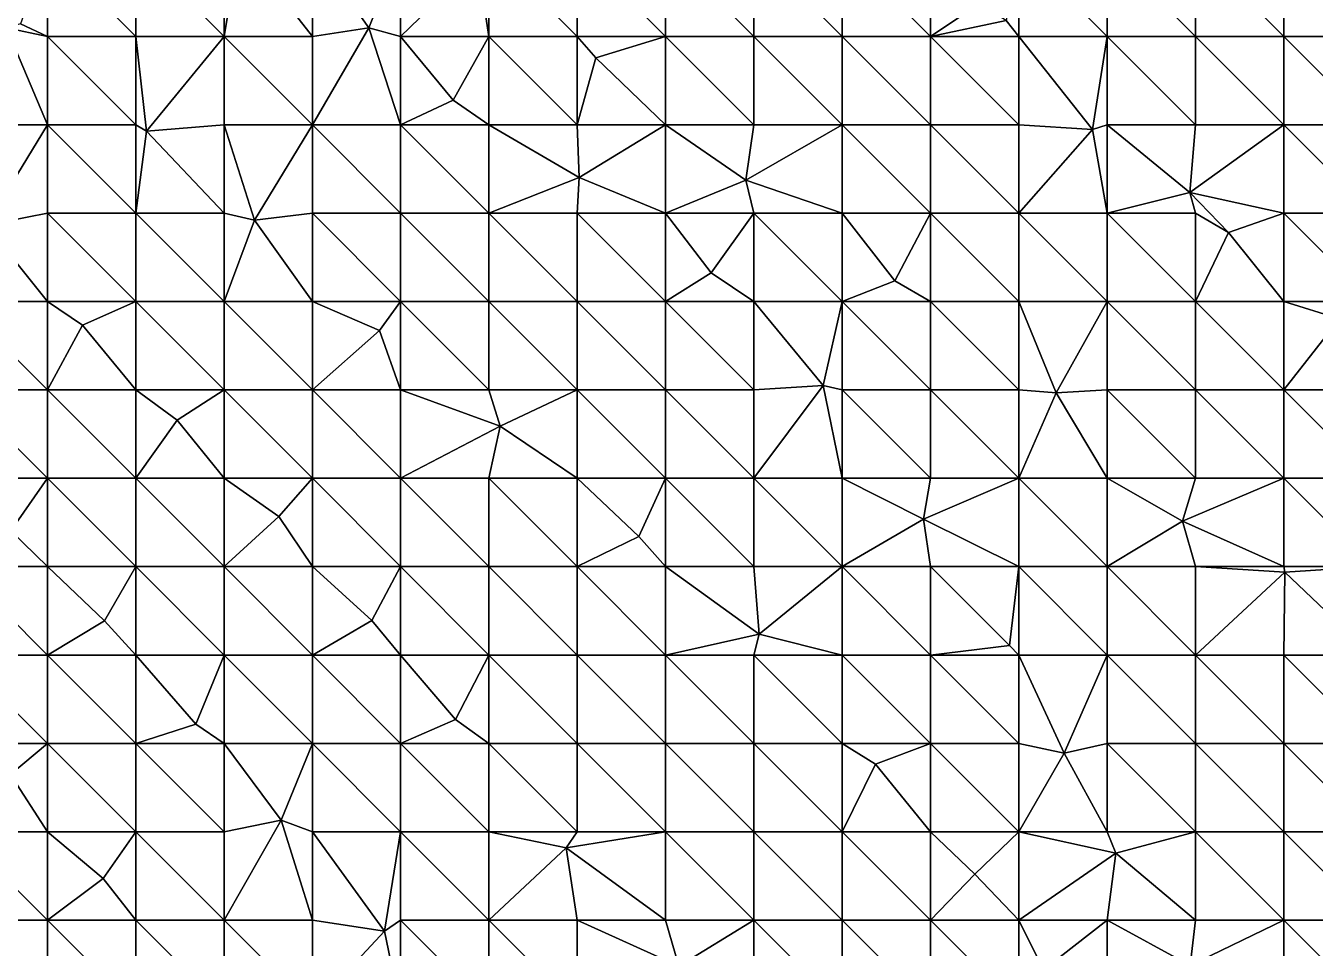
# Model space of a CAD drawing. Header units: metres. Extents: x 437165 to 437677, y 9614568 to 9615020.
# Drawn here: x 437452.9 to 437598.9, y 9614814.8 to 9614919.2 of the extents above; entities that cross this region are included whole.
import ezdxf

# ---------------------------------------------------------------- set-up
doc = ezdxf.new("R2010")
doc.units = ezdxf.units.M
doc.layers.add('Superfície', color=151, linetype='Continuous')

msp = doc.modelspace()

# ---------------------------------------------------------------- linework, layer by layer
at = {"layer": 'Superfície', "color": 70, "linetype": 'Continuous', "lineweight": -3}
for points in [[(437475.315, 9614918.014, 112.999), (437477.055, 9614928.6, 112.416), (437475.315, 9614928.014, 112.432)], [(437475.315, 9614918.014, 112.999), (437485.315, 9614918.014, 113.145), (437477.055, 9614928.6, 112.416)], [(437485.315, 9614918.014, 113.145), (437485.315, 9614928.014, 112.505), (437477.055, 9614928.6, 112.416)], [(437455.315, 9614918.014, 112.669), (437455.315, 9614928.014, 112.026), (437452.27, 9614919.449, 112.537)], [(437455.315, 9614918.014, 112.669), (437465.315, 9614918.014, 112.835), (437455.315, 9614928.014, 112.026)], [(437465.315, 9614918.014, 112.835), (437465.315, 9614928.014, 112.329), (437455.315, 9614928.014, 112.026)], [(437465.315, 9614918.014, 112.835), (437475.315, 9614918.014, 112.999), (437465.315, 9614928.014, 112.329)], [(437475.315, 9614918.014, 112.999), (437475.315, 9614928.014, 112.432), (437465.315, 9614928.014, 112.329)], [(437485.315, 9614918.014, 113.145), (437491.693, 9614919.022, 113.124), (437485.315, 9614928.014, 112.505)], [(437485.315, 9614928.014, 112.505), (437491.693, 9614919.022, 113.124), (437495.315, 9614928.014, 112.64)], [(437495.315, 9614918.014, 113.319), (437495.315, 9614928.014, 112.64), (437491.693, 9614919.022, 113.124)], [(437495.315, 9614918.014, 113.319), (437504.002, 9614926.486, 112.97), (437495.315, 9614928.014, 112.64)], [(437505.315, 9614918.014, 113.646), (437505.315, 9614928.014, 112.883), (437504.002, 9614926.486, 112.97)], [(437505.315, 9614918.014, 113.646), (437515.315, 9614918.014, 113.953), (437505.315, 9614928.014, 112.883)], [(437515.315, 9614918.014, 113.953), (437515.315, 9614928.014, 113.098), (437505.315, 9614928.014, 112.883)], [(437515.315, 9614918.014, 113.953), (437525.315, 9614918.014, 114.12), (437515.315, 9614928.014, 113.098)], [(437525.315, 9614918.014, 114.12), (437525.315, 9614928.014, 113.257), (437515.315, 9614928.014, 113.098)], [(437525.315, 9614918.014, 114.12), (437535.315, 9614918.014, 114.243), (437525.315, 9614928.014, 113.257)], [(437535.315, 9614918.014, 114.243), (437535.315, 9614928.014, 113.385), (437525.315, 9614928.014, 113.257)], [(437535.315, 9614918.014, 114.243), (437545.315, 9614918.014, 114.303), (437535.315, 9614928.014, 113.385)], [(437545.315, 9614918.014, 114.303), (437545.315, 9614928.014, 113.47), (437535.315, 9614928.014, 113.385)], [(437545.315, 9614918.014, 114.303), (437555.315, 9614918.014, 114.299), (437545.315, 9614928.014, 113.47)], [(437555.315, 9614918.014, 114.299), (437555.315, 9614928.014, 113.461), (437545.315, 9614928.014, 113.47)], [(437555.315, 9614918.014, 114.299), (437560.773, 9614921.682, 113.973), (437555.315, 9614928.014, 113.461)], [(437565.315, 9614918.014, 114.278), (437565.315, 9614928.014, 113.462), (437563.854, 9614919.835, 114.131)], [(437565.315, 9614918.014, 114.278), (437575.315, 9614918.014, 114.238), (437565.315, 9614928.014, 113.462)], [(437575.315, 9614918.014, 114.238), (437575.315, 9614928.014, 113.409), (437565.315, 9614928.014, 113.462)], [(437575.315, 9614918.014, 114.238), (437585.315, 9614918.014, 114.209), (437575.315, 9614928.014, 113.409)], [(437585.315, 9614918.014, 114.209), (437585.315, 9614928.014, 113.363), (437575.315, 9614928.014, 113.409)], [(437585.315, 9614918.014, 114.209), (437595.315, 9614918.014, 114.187), (437585.315, 9614928.014, 113.363)], [(437595.315, 9614918.014, 114.187), (437595.315, 9614928.014, 113.35), (437585.315, 9614928.014, 113.363)], [(437595.315, 9614918.014, 114.187), (437605.315, 9614918.014, 114.206), (437595.315, 9614928.014, 113.35)], [(437605.315, 9614918.014, 114.206), (437605.315, 9614928.014, 113.388), (437595.315, 9614928.014, 113.35)], [(437495.315, 9614918.014, 113.319), (437505.315, 9614918.014, 113.646), (437504.002, 9614926.486, 112.97)], [(437555.315, 9614918.014, 114.299), (437563.854, 9614919.835, 114.131), (437560.773, 9614921.682, 113.973)], [(437555.315, 9614918.014, 114.299), (437565.315, 9614918.014, 114.278), (437563.854, 9614919.835, 114.131)], [(437445.315, 9614908.014, 113.027), (437455.315, 9614908.014, 113.219), (437450.676, 9614919.013, 112.53)], [(437455.315, 9614918.014, 112.669), (437452.27, 9614919.449, 112.537), (437450.676, 9614919.013, 112.53)], [(437455.315, 9614908.014, 113.219), (437455.315, 9614918.014, 112.669), (437450.676, 9614919.013, 112.53)], [(437485.315, 9614908.014, 113.916), (437491.693, 9614919.022, 113.124), (437485.315, 9614918.014, 113.145)], [(437485.315, 9614908.014, 113.916), (437495.315, 9614908.014, 114.137), (437491.693, 9614919.022, 113.124)], [(437495.315, 9614908.014, 114.137), (437495.315, 9614918.014, 113.319), (437491.693, 9614919.022, 113.124)], [(437455.315, 9614908.014, 113.219), (437465.315, 9614908.014, 113.399), (437455.315, 9614918.014, 112.669)], [(437465.315, 9614908.014, 113.399), (437465.315, 9614918.014, 112.835), (437455.315, 9614918.014, 112.669)], [(437465.315, 9614908.014, 113.399), (437466.548, 9614907.311, 113.46), (437465.315, 9614918.014, 112.835)], [(437465.315, 9614918.014, 112.835), (437466.548, 9614907.311, 113.46), (437475.315, 9614918.014, 112.999)], [(437475.315, 9614908.014, 113.684), (437475.315, 9614918.014, 112.999), (437466.548, 9614907.311, 113.46)], [(437475.315, 9614908.014, 113.684), (437485.315, 9614908.014, 113.916), (437475.315, 9614918.014, 112.999)], [(437485.315, 9614908.014, 113.916), (437485.315, 9614918.014, 113.145), (437475.315, 9614918.014, 112.999)], [(437495.315, 9614908.014, 114.137), (437501.265, 9614910.807, 114.054), (437495.315, 9614918.014, 113.319)], [(437495.315, 9614918.014, 113.319), (437501.265, 9614910.807, 114.054), (437505.315, 9614918.014, 113.646)], [(437505.315, 9614908.014, 114.403), (437505.315, 9614918.014, 113.646), (437501.265, 9614910.807, 114.054)], [(437505.315, 9614908.014, 114.403), (437515.315, 9614908.014, 114.723), (437505.315, 9614918.014, 113.646)], [(437515.315, 9614908.014, 114.723), (437515.315, 9614918.014, 113.953), (437505.315, 9614918.014, 113.646)], [(437515.315, 9614908.014, 114.723), (437517.402, 9614915.593, 114.217), (437515.315, 9614918.014, 113.953)], [(437515.315, 9614918.014, 113.953), (437517.402, 9614915.593, 114.217), (437525.315, 9614918.014, 114.12)], [(437525.315, 9614908.014, 114.971), (437525.315, 9614918.014, 114.12), (437517.402, 9614915.593, 114.217)], [(437525.315, 9614908.014, 114.971), (437535.315, 9614908.014, 115.127), (437525.315, 9614918.014, 114.12)], [(437535.315, 9614908.014, 115.127), (437535.315, 9614918.014, 114.243), (437525.315, 9614918.014, 114.12)], [(437535.315, 9614908.014, 115.127), (437545.315, 9614908.014, 115.163), (437535.315, 9614918.014, 114.243)], [(437545.315, 9614908.014, 115.163), (437545.315, 9614918.014, 114.303), (437535.315, 9614918.014, 114.243)], [(437545.315, 9614908.014, 115.163), (437555.315, 9614908.014, 115.153), (437545.315, 9614918.014, 114.303)], [(437555.315, 9614908.014, 115.153), (437555.315, 9614918.014, 114.299), (437545.315, 9614918.014, 114.303)], [(437555.315, 9614908.014, 115.153), (437565.315, 9614908.014, 115.126), (437555.315, 9614918.014, 114.299)], [(437565.315, 9614908.014, 115.126), (437565.315, 9614918.014, 114.278), (437555.315, 9614918.014, 114.299)], [(437565.315, 9614908.014, 115.126), (437573.636, 9614907.504, 115.13), (437565.315, 9614918.014, 114.278)], [(437565.315, 9614918.014, 114.278), (437573.636, 9614907.504, 115.13), (437575.315, 9614918.014, 114.238)], [(437575.315, 9614908.014, 115.08), (437575.315, 9614918.014, 114.238), (437573.636, 9614907.504, 115.13)], [(437575.315, 9614908.014, 115.08), (437585.315, 9614908.014, 115.039), (437575.315, 9614918.014, 114.238)], [(437585.315, 9614908.014, 115.039), (437585.315, 9614918.014, 114.209), (437575.315, 9614918.014, 114.238)], [(437585.315, 9614908.014, 115.039), (437595.315, 9614908.014, 115.013), (437585.315, 9614918.014, 114.209)], [(437595.315, 9614908.014, 115.013), (437595.315, 9614918.014, 114.187), (437585.315, 9614918.014, 114.209)], [(437595.315, 9614908.014, 115.013), (437605.315, 9614908.014, 115.045), (437595.315, 9614918.014, 114.187)], [(437605.315, 9614908.014, 115.045), (437605.315, 9614918.014, 114.206), (437595.315, 9614918.014, 114.187)], [(437515.315, 9614908.014, 114.723), (437525.315, 9614908.014, 114.971), (437517.402, 9614915.593, 114.217)], [(437495.315, 9614908.014, 114.137), (437505.315, 9614908.014, 114.403), (437501.265, 9614910.807, 114.054)], [(437445.315, 9614908.014, 113.027), (437448.4, 9614896.684, 113.72), (437455.315, 9614908.014, 113.219)], [(437455.315, 9614898.014, 113.877), (437455.315, 9614908.014, 113.219), (437448.4, 9614896.684, 113.72)], [(437455.315, 9614898.014, 113.877), (437465.315, 9614898.014, 114.208), (437455.315, 9614908.014, 113.219)], [(437465.315, 9614898.014, 114.208), (437465.315, 9614908.014, 113.399), (437455.315, 9614908.014, 113.219)], [(437465.315, 9614898.014, 114.208), (437466.548, 9614907.311, 113.46), (437465.315, 9614908.014, 113.399)], [(437475.315, 9614898.014, 114.51), (437475.315, 9614908.014, 113.684), (437466.548, 9614907.311, 113.46)], [(437475.315, 9614898.014, 114.51), (437478.767, 9614897.226, 114.679), (437475.315, 9614908.014, 113.684)], [(437475.315, 9614908.014, 113.684), (437478.767, 9614897.226, 114.679), (437485.315, 9614908.014, 113.916)], [(437485.315, 9614898.014, 114.732), (437485.315, 9614908.014, 113.916), (437478.767, 9614897.226, 114.679)], [(437485.315, 9614898.014, 114.732), (437495.315, 9614898.014, 114.938), (437485.315, 9614908.014, 113.916)], [(437495.315, 9614898.014, 114.938), (437495.315, 9614908.014, 114.137), (437485.315, 9614908.014, 113.916)], [(437495.315, 9614898.014, 114.938), (437505.315, 9614898.014, 115.191), (437495.315, 9614908.014, 114.137)], [(437505.315, 9614898.014, 115.191), (437505.315, 9614908.014, 114.403), (437495.315, 9614908.014, 114.137)], [(437505.315, 9614898.014, 115.191), (437515.533, 9614902.079, 115.183), (437505.315, 9614908.014, 114.403)], [(437505.315, 9614908.014, 114.403), (437515.533, 9614902.079, 115.183), (437515.315, 9614908.014, 114.723)], [(437515.315, 9614908.014, 114.723), (437515.533, 9614902.079, 115.183), (437525.315, 9614908.014, 114.971)], [(437525.315, 9614898.014, 115.726), (437525.315, 9614908.014, 114.971), (437515.533, 9614902.079, 115.183)], [(437525.315, 9614898.014, 115.726), (437534.413, 9614901.749, 115.691), (437525.315, 9614908.014, 114.971)], [(437525.315, 9614908.014, 114.971), (437534.413, 9614901.749, 115.691), (437535.315, 9614908.014, 115.127)], [(437535.315, 9614908.014, 115.127), (437534.413, 9614901.749, 115.691), (437545.315, 9614908.014, 115.163)], [(437545.315, 9614898.014, 116.021), (437545.315, 9614908.014, 115.163), (437534.413, 9614901.749, 115.691)], [(437545.315, 9614898.014, 116.021), (437555.315, 9614898.014, 116.017), (437545.315, 9614908.014, 115.163)], [(437555.315, 9614898.014, 116.017), (437555.315, 9614908.014, 115.153), (437545.315, 9614908.014, 115.163)], [(437555.315, 9614898.014, 116.017), (437565.315, 9614898.014, 115.964), (437555.315, 9614908.014, 115.153)], [(437565.315, 9614898.014, 115.964), (437565.315, 9614908.014, 115.126), (437555.315, 9614908.014, 115.153)], [(437565.315, 9614898.014, 115.964), (437573.636, 9614907.504, 115.13), (437565.315, 9614908.014, 115.126)], [(437575.315, 9614898.014, 115.9), (437575.315, 9614908.014, 115.08), (437573.636, 9614907.504, 115.13)], [(437575.315, 9614898.014, 115.9), (437584.66, 9614900.369, 115.683), (437575.315, 9614908.014, 115.08)], [(437575.315, 9614908.014, 115.08), (437584.66, 9614900.369, 115.683), (437585.315, 9614908.014, 115.039)], [(437585.315, 9614908.014, 115.039), (437584.66, 9614900.369, 115.683), (437595.315, 9614908.014, 115.013)], [(437595.315, 9614898.014, 115.801), (437595.315, 9614908.014, 115.013), (437584.66, 9614900.369, 115.683)], [(437595.315, 9614898.014, 115.801), (437605.315, 9614898.014, 115.839), (437595.315, 9614908.014, 115.013)], [(437605.315, 9614898.014, 115.839), (437605.315, 9614908.014, 115.045), (437595.315, 9614908.014, 115.013)], [(437465.315, 9614898.014, 114.208), (437475.315, 9614898.014, 114.51), (437466.548, 9614907.311, 113.46)], [(437565.315, 9614898.014, 115.964), (437575.315, 9614898.014, 115.9), (437573.636, 9614907.504, 115.13)], [(437505.315, 9614898.014, 115.191), (437515.315, 9614898.014, 115.471), (437515.533, 9614902.079, 115.183)], [(437515.315, 9614898.014, 115.471), (437525.315, 9614898.014, 115.726), (437515.533, 9614902.079, 115.183)], [(437525.315, 9614898.014, 115.726), (437535.315, 9614898.014, 115.957), (437534.413, 9614901.749, 115.691)], [(437535.315, 9614898.014, 115.957), (437545.315, 9614898.014, 116.021), (437534.413, 9614901.749, 115.691)], [(437575.315, 9614898.014, 115.9), (437585.315, 9614898.014, 115.838), (437584.66, 9614900.369, 115.683)], [(437595.315, 9614898.014, 115.801), (437584.66, 9614900.369, 115.683), (437589.038, 9614895.831, 115.933)], [(437585.315, 9614898.014, 115.838), (437589.038, 9614895.831, 115.933), (437584.66, 9614900.369, 115.683)], [(437455.315, 9614888.014, 114.738), (437455.315, 9614898.014, 113.877), (437448.4, 9614896.684, 113.72)], [(437455.315, 9614888.014, 114.738), (437465.315, 9614888.014, 115.054), (437455.315, 9614898.014, 113.877)], [(437465.315, 9614888.014, 115.054), (437465.315, 9614898.014, 114.208), (437455.315, 9614898.014, 113.877)], [(437465.315, 9614888.014, 115.054), (437475.315, 9614888.014, 115.297), (437465.315, 9614898.014, 114.208)], [(437475.315, 9614888.014, 115.297), (437475.315, 9614898.014, 114.51), (437465.315, 9614898.014, 114.208)], [(437475.315, 9614888.014, 115.297), (437478.767, 9614897.226, 114.679), (437475.315, 9614898.014, 114.51)], [(437485.315, 9614888.014, 115.498), (437485.315, 9614898.014, 114.732), (437478.767, 9614897.226, 114.679)], [(437485.315, 9614888.014, 115.498), (437495.315, 9614888.014, 115.7), (437485.315, 9614898.014, 114.732)], [(437495.315, 9614888.014, 115.7), (437495.315, 9614898.014, 114.938), (437485.315, 9614898.014, 114.732)], [(437495.315, 9614888.014, 115.7), (437505.315, 9614888.014, 115.944), (437495.315, 9614898.014, 114.938)], [(437505.315, 9614888.014, 115.944), (437505.315, 9614898.014, 115.191), (437495.315, 9614898.014, 114.938)], [(437505.315, 9614888.014, 115.944), (437515.315, 9614888.014, 116.205), (437505.315, 9614898.014, 115.191)], [(437515.315, 9614888.014, 116.205), (437515.315, 9614898.014, 115.471), (437505.315, 9614898.014, 115.191)], [(437515.315, 9614888.014, 116.205), (437525.315, 9614888.014, 116.469), (437515.315, 9614898.014, 115.471)], [(437525.315, 9614888.014, 116.469), (437525.315, 9614898.014, 115.726), (437515.315, 9614898.014, 115.471)], [(437525.315, 9614888.014, 116.469), (437530.457, 9614891.274, 116.344), (437525.315, 9614898.014, 115.726)], [(437525.315, 9614898.014, 115.726), (437530.457, 9614891.274, 116.344), (437535.315, 9614898.014, 115.957)], [(437535.315, 9614888.014, 116.643), (437535.315, 9614898.014, 115.957), (437530.457, 9614891.274, 116.344)], [(437535.315, 9614888.014, 116.643), (437545.315, 9614888.014, 116.782), (437535.315, 9614898.014, 115.957)], [(437545.315, 9614888.014, 116.782), (437545.315, 9614898.014, 116.021), (437535.315, 9614898.014, 115.957)], [(437545.315, 9614888.014, 116.782), (437551.255, 9614890.356, 116.704), (437545.315, 9614898.014, 116.021)], [(437545.315, 9614898.014, 116.021), (437551.255, 9614890.356, 116.704), (437555.315, 9614898.014, 116.017)], [(437555.315, 9614888.014, 116.842), (437555.315, 9614898.014, 116.017), (437551.255, 9614890.356, 116.704)], [(437555.315, 9614888.014, 116.842), (437565.315, 9614888.014, 116.775), (437555.315, 9614898.014, 116.017)], [(437565.315, 9614888.014, 116.775), (437565.315, 9614898.014, 115.964), (437555.315, 9614898.014, 116.017)], [(437565.315, 9614888.014, 116.775), (437575.315, 9614888.014, 116.701), (437565.315, 9614898.014, 115.964)], [(437575.315, 9614888.014, 116.701), (437575.315, 9614898.014, 115.9), (437565.315, 9614898.014, 115.964)], [(437575.315, 9614888.014, 116.701), (437585.315, 9614888.014, 116.66), (437575.315, 9614898.014, 115.9)], [(437585.315, 9614888.014, 116.66), (437585.315, 9614898.014, 115.838), (437575.315, 9614898.014, 115.9)], [(437585.315, 9614888.014, 116.66), (437589.038, 9614895.831, 115.933), (437585.315, 9614898.014, 115.838)], [(437595.315, 9614888.014, 116.628), (437595.315, 9614898.014, 115.801), (437589.038, 9614895.831, 115.933)], [(437595.315, 9614888.014, 116.628), (437605.315, 9614888.014, 116.617), (437595.315, 9614898.014, 115.801)], [(437605.315, 9614888.014, 116.617), (437605.315, 9614898.014, 115.839), (437595.315, 9614898.014, 115.801)], [(437445.315, 9614888.014, 114.356), (437455.315, 9614888.014, 114.738), (437448.4, 9614896.684, 113.72)], [(437475.315, 9614888.014, 115.297), (437485.315, 9614888.014, 115.498), (437478.767, 9614897.226, 114.679)], [(437585.315, 9614888.014, 116.66), (437595.315, 9614888.014, 116.628), (437589.038, 9614895.831, 115.933)], [(437525.315, 9614888.014, 116.469), (437535.315, 9614888.014, 116.643), (437530.457, 9614891.274, 116.344)], [(437545.315, 9614888.014, 116.782), (437555.315, 9614888.014, 116.842), (437551.255, 9614890.356, 116.704)], [(437445.315, 9614878.014, 115.183), (437455.315, 9614878.014, 115.519), (437445.315, 9614888.014, 114.356)], [(437455.315, 9614878.014, 115.519), (437455.315, 9614888.014, 114.738), (437445.315, 9614888.014, 114.356)], [(437455.315, 9614878.014, 115.519), (437459.305, 9614885.362, 115.125), (437455.315, 9614888.014, 114.738)], [(437455.315, 9614888.014, 114.738), (437459.305, 9614885.362, 115.125), (437465.315, 9614888.014, 115.054)], [(437465.315, 9614878.014, 115.83), (437465.315, 9614888.014, 115.054), (437459.305, 9614885.362, 115.125)], [(437465.315, 9614878.014, 115.83), (437475.315, 9614878.014, 116.065), (437465.315, 9614888.014, 115.054)], [(437475.315, 9614878.014, 116.065), (437475.315, 9614888.014, 115.297), (437465.315, 9614888.014, 115.054)], [(437475.315, 9614878.014, 116.065), (437485.315, 9614878.014, 116.264), (437475.315, 9614888.014, 115.297)], [(437485.315, 9614878.014, 116.264), (437485.315, 9614888.014, 115.498), (437475.315, 9614888.014, 115.297)], [(437485.315, 9614878.014, 116.264), (437492.909, 9614884.736, 115.889), (437485.315, 9614888.014, 115.498)], [(437485.315, 9614888.014, 115.498), (437492.909, 9614884.736, 115.889), (437495.315, 9614888.014, 115.7)], [(437495.315, 9614878.014, 116.46), (437495.315, 9614888.014, 115.7), (437492.909, 9614884.736, 115.889)], [(437495.315, 9614878.014, 116.46), (437505.315, 9614878.014, 116.67), (437495.315, 9614888.014, 115.7)], [(437505.315, 9614878.014, 116.67), (437505.315, 9614888.014, 115.944), (437495.315, 9614888.014, 115.7)], [(437505.315, 9614878.014, 116.67), (437515.315, 9614878.014, 116.993), (437505.315, 9614888.014, 115.944)], [(437515.315, 9614878.014, 116.993), (437515.315, 9614888.014, 116.205), (437505.315, 9614888.014, 115.944)], [(437515.315, 9614878.014, 116.993), (437525.315, 9614878.014, 117.272), (437515.315, 9614888.014, 116.205)], [(437525.315, 9614878.014, 117.272), (437525.315, 9614888.014, 116.469), (437515.315, 9614888.014, 116.205)], [(437525.315, 9614878.014, 117.272), (437535.315, 9614878.014, 117.429), (437525.315, 9614888.014, 116.469)], [(437535.315, 9614878.014, 117.429), (437535.315, 9614888.014, 116.643), (437525.315, 9614888.014, 116.469)], [(437535.315, 9614878.014, 117.429), (437543.144, 9614878.53, 117.404), (437535.315, 9614888.014, 116.643)], [(437535.315, 9614888.014, 116.643), (437543.144, 9614878.53, 117.404), (437545.315, 9614888.014, 116.782)], [(437545.315, 9614878.014, 117.505), (437545.315, 9614888.014, 116.782), (437543.144, 9614878.53, 117.404)], [(437545.315, 9614878.014, 117.505), (437555.315, 9614878.014, 117.622), (437545.315, 9614888.014, 116.782)], [(437555.315, 9614878.014, 117.622), (437555.315, 9614888.014, 116.842), (437545.315, 9614888.014, 116.782)], [(437555.315, 9614878.014, 117.622), (437565.315, 9614878.014, 117.583), (437555.315, 9614888.014, 116.842)], [(437565.315, 9614878.014, 117.583), (437565.315, 9614888.014, 116.775), (437555.315, 9614888.014, 116.842)], [(437565.315, 9614878.014, 117.583), (437569.524, 9614877.708, 117.563), (437565.315, 9614888.014, 116.775)], [(437565.315, 9614888.014, 116.775), (437569.524, 9614877.708, 117.563), (437575.315, 9614888.014, 116.701)], [(437575.315, 9614878.014, 117.565), (437575.315, 9614888.014, 116.701), (437569.524, 9614877.708, 117.563)], [(437575.315, 9614878.014, 117.565), (437585.315, 9614878.014, 117.586), (437575.315, 9614888.014, 116.701)], [(437585.315, 9614878.014, 117.586), (437585.315, 9614888.014, 116.66), (437575.315, 9614888.014, 116.701)], [(437585.315, 9614878.014, 117.586), (437595.315, 9614878.014, 117.597), (437585.315, 9614888.014, 116.66)], [(437595.315, 9614878.014, 117.597), (437595.315, 9614888.014, 116.628), (437585.315, 9614888.014, 116.66)], [(437595.315, 9614878.014, 117.597), (437601.613, 9614886.063, 116.781), (437595.315, 9614888.014, 116.628)], [(437595.315, 9614888.014, 116.628), (437601.613, 9614886.063, 116.781), (437605.315, 9614888.014, 116.617)], [(437595.315, 9614878.014, 117.597), (437605.315, 9614878.014, 117.617), (437601.613, 9614886.063, 116.781)], [(437455.315, 9614878.014, 115.519), (437465.315, 9614878.014, 115.83), (437459.305, 9614885.362, 115.125)], [(437485.315, 9614878.014, 116.264), (437495.315, 9614878.014, 116.46), (437492.909, 9614884.736, 115.889)], [(437445.315, 9614868.014, 115.922), (437455.315, 9614868.014, 116.237), (437445.315, 9614878.014, 115.183)], [(437455.315, 9614868.014, 116.237), (437455.315, 9614878.014, 115.519), (437445.315, 9614878.014, 115.183)], [(437455.315, 9614868.014, 116.237), (437465.315, 9614868.014, 116.567), (437455.315, 9614878.014, 115.519)], [(437465.315, 9614868.014, 116.567), (437465.315, 9614878.014, 115.83), (437455.315, 9614878.014, 115.519)], [(437465.315, 9614868.014, 116.567), (437470.004, 9614874.6, 116.219), (437465.315, 9614878.014, 115.83)], [(437465.315, 9614878.014, 115.83), (437470.004, 9614874.6, 116.219), (437475.315, 9614878.014, 116.065)], [(437475.315, 9614868.014, 116.839), (437475.315, 9614878.014, 116.065), (437470.004, 9614874.6, 116.219)], [(437475.315, 9614868.014, 116.839), (437485.315, 9614868.014, 117.058), (437475.315, 9614878.014, 116.065)], [(437485.315, 9614868.014, 117.058), (437485.315, 9614878.014, 116.264), (437475.315, 9614878.014, 116.065)], [(437485.315, 9614868.014, 117.058), (437495.315, 9614868.014, 117.296), (437485.315, 9614878.014, 116.264)], [(437495.315, 9614868.014, 117.296), (437495.315, 9614878.014, 116.46), (437485.315, 9614878.014, 116.264)], [(437495.315, 9614868.014, 117.296), (437506.598, 9614873.932, 116.994), (437495.315, 9614878.014, 116.46)], [(437495.315, 9614878.014, 116.46), (437506.598, 9614873.932, 116.994), (437505.315, 9614878.014, 116.67)], [(437505.315, 9614878.014, 116.67), (437506.598, 9614873.932, 116.994), (437515.315, 9614878.014, 116.993)], [(437515.315, 9614868.014, 117.891), (437515.315, 9614878.014, 116.993), (437506.598, 9614873.932, 116.994)], [(437515.315, 9614868.014, 117.891), (437525.315, 9614868.014, 118.18), (437515.315, 9614878.014, 116.993)], [(437525.315, 9614868.014, 118.18), (437525.315, 9614878.014, 117.272), (437515.315, 9614878.014, 116.993)], [(437525.315, 9614868.014, 118.18), (437535.315, 9614868.014, 118.333), (437525.315, 9614878.014, 117.272)], [(437535.315, 9614868.014, 118.333), (437535.315, 9614878.014, 117.429), (437525.315, 9614878.014, 117.272)], [(437535.315, 9614868.014, 118.333), (437543.144, 9614878.53, 117.404), (437535.315, 9614878.014, 117.429)], [(437535.315, 9614868.014, 118.333), (437545.315, 9614868.014, 118.464), (437543.144, 9614878.53, 117.404)], [(437545.315, 9614868.014, 118.464), (437545.315, 9614878.014, 117.505), (437543.144, 9614878.53, 117.404)], [(437545.315, 9614868.014, 118.464), (437555.315, 9614868.014, 118.564), (437545.315, 9614878.014, 117.505)], [(437555.315, 9614868.014, 118.564), (437555.315, 9614878.014, 117.622), (437545.315, 9614878.014, 117.505)], [(437555.315, 9614868.014, 118.564), (437565.315, 9614868.014, 118.552), (437555.315, 9614878.014, 117.622)], [(437565.315, 9614868.014, 118.552), (437565.315, 9614878.014, 117.583), (437555.315, 9614878.014, 117.622)], [(437565.315, 9614868.014, 118.552), (437569.524, 9614877.708, 117.563), (437565.315, 9614878.014, 117.583)], [(437565.315, 9614868.014, 118.552), (437575.315, 9614868.014, 118.543), (437569.524, 9614877.708, 117.563)], [(437575.315, 9614868.014, 118.543), (437575.315, 9614878.014, 117.565), (437569.524, 9614877.708, 117.563)], [(437575.315, 9614868.014, 118.543), (437585.315, 9614868.014, 118.564), (437575.315, 9614878.014, 117.565)], [(437585.315, 9614868.014, 118.564), (437585.315, 9614878.014, 117.586), (437575.315, 9614878.014, 117.565)], [(437585.315, 9614868.014, 118.564), (437595.315, 9614868.014, 118.604), (437585.315, 9614878.014, 117.586)], [(437595.315, 9614868.014, 118.604), (437595.315, 9614878.014, 117.597), (437585.315, 9614878.014, 117.586)], [(437595.315, 9614868.014, 118.604), (437605.315, 9614868.014, 118.646), (437595.315, 9614878.014, 117.597)], [(437605.315, 9614868.014, 118.646), (437605.315, 9614878.014, 117.617), (437595.315, 9614878.014, 117.597)], [(437465.315, 9614868.014, 116.567), (437475.315, 9614868.014, 116.839), (437470.004, 9614874.6, 116.219)], [(437495.315, 9614868.014, 117.296), (437505.315, 9614868.014, 117.546), (437506.598, 9614873.932, 116.994)], [(437505.315, 9614868.014, 117.546), (437515.315, 9614868.014, 117.891), (437506.598, 9614873.932, 116.994)], [(437445.315, 9614868.014, 115.922), (437451.186, 9614862.079, 116.522), (437455.315, 9614868.014, 116.237)], [(437455.315, 9614858.014, 117.01), (437455.315, 9614868.014, 116.237), (437451.186, 9614862.079, 116.522)], [(437455.315, 9614858.014, 117.01), (437465.315, 9614858.014, 117.356), (437455.315, 9614868.014, 116.237)], [(437465.315, 9614858.014, 117.356), (437465.315, 9614868.014, 116.567), (437455.315, 9614868.014, 116.237)], [(437465.315, 9614858.014, 117.356), (437475.315, 9614858.014, 117.626), (437465.315, 9614868.014, 116.567)], [(437475.315, 9614858.014, 117.626), (437475.315, 9614868.014, 116.839), (437465.315, 9614868.014, 116.567)], [(437475.315, 9614858.014, 117.626), (437481.512, 9614863.694, 117.308), (437475.315, 9614868.014, 116.839)], [(437475.315, 9614868.014, 116.839), (437481.512, 9614863.694, 117.308), (437485.315, 9614868.014, 117.058)], [(437485.315, 9614858.014, 117.932), (437485.315, 9614868.014, 117.058), (437481.512, 9614863.694, 117.308)], [(437485.315, 9614858.014, 117.932), (437495.315, 9614858.014, 118.214), (437485.315, 9614868.014, 117.058)], [(437495.315, 9614858.014, 118.214), (437495.315, 9614868.014, 117.296), (437485.315, 9614868.014, 117.058)], [(437495.315, 9614858.014, 118.214), (437505.315, 9614858.014, 118.501), (437495.315, 9614868.014, 117.296)], [(437505.315, 9614858.014, 118.501), (437505.315, 9614868.014, 117.546), (437495.315, 9614868.014, 117.296)], [(437505.315, 9614858.014, 118.501), (437515.315, 9614858.014, 118.83), (437505.315, 9614868.014, 117.546)], [(437515.315, 9614858.014, 118.83), (437515.315, 9614868.014, 117.891), (437505.315, 9614868.014, 117.546)], [(437515.315, 9614858.014, 118.83), (437522.267, 9614861.416, 118.772), (437515.315, 9614868.014, 117.891)], [(437515.315, 9614868.014, 117.891), (437522.267, 9614861.416, 118.772), (437525.315, 9614868.014, 118.18)], [(437525.315, 9614858.014, 119.135), (437525.315, 9614868.014, 118.18), (437522.267, 9614861.416, 118.772)], [(437525.315, 9614858.014, 119.135), (437535.315, 9614858.014, 119.298), (437525.315, 9614868.014, 118.18)], [(437535.315, 9614858.014, 119.298), (437535.315, 9614868.014, 118.333), (437525.315, 9614868.014, 118.18)], [(437535.315, 9614858.014, 119.298), (437545.315, 9614858.014, 119.439), (437535.315, 9614868.014, 118.333)], [(437545.315, 9614858.014, 119.439), (437545.315, 9614868.014, 118.464), (437535.315, 9614868.014, 118.333)], [(437545.315, 9614858.014, 119.439), (437554.5, 9614863.377, 119.049), (437545.315, 9614868.014, 118.464)], [(437545.315, 9614868.014, 118.464), (437554.5, 9614863.377, 119.049), (437555.315, 9614868.014, 118.564)], [(437555.315, 9614868.014, 118.564), (437554.5, 9614863.377, 119.049), (437565.315, 9614868.014, 118.552)], [(437565.315, 9614858.014, 119.542), (437565.315, 9614868.014, 118.552), (437554.5, 9614863.377, 119.049)], [(437565.315, 9614858.014, 119.542), (437575.315, 9614858.014, 119.536), (437565.315, 9614868.014, 118.552)], [(437575.315, 9614858.014, 119.536), (437575.315, 9614868.014, 118.543), (437565.315, 9614868.014, 118.552)], [(437575.315, 9614858.014, 119.536), (437583.822, 9614863.149, 119.037), (437575.315, 9614868.014, 118.543)], [(437575.315, 9614868.014, 118.543), (437583.822, 9614863.149, 119.037), (437585.315, 9614868.014, 118.564)], [(437585.315, 9614868.014, 118.564), (437583.822, 9614863.149, 119.037), (437595.315, 9614868.014, 118.604)], [(437595.315, 9614858.014, 119.642), (437595.315, 9614868.014, 118.604), (437583.822, 9614863.149, 119.037)], [(437595.315, 9614858.014, 119.642), (437605.315, 9614858.014, 119.698), (437595.315, 9614868.014, 118.604)], [(437605.315, 9614858.014, 119.698), (437605.315, 9614868.014, 118.646), (437595.315, 9614868.014, 118.604)], [(437475.315, 9614858.014, 117.626), (437485.315, 9614858.014, 117.932), (437481.512, 9614863.694, 117.308)], [(437545.315, 9614858.014, 119.439), (437555.315, 9614858.014, 119.543), (437554.5, 9614863.377, 119.049)], [(437555.315, 9614858.014, 119.543), (437565.315, 9614858.014, 119.542), (437554.5, 9614863.377, 119.049)], [(437575.315, 9614858.014, 119.536), (437585.315, 9614858.014, 119.569), (437583.822, 9614863.149, 119.037)], [(437585.315, 9614858.014, 119.569), (437595.315, 9614858.014, 119.642), (437583.822, 9614863.149, 119.037)], [(437445.315, 9614858.014, 116.604), (437455.315, 9614858.014, 117.01), (437451.186, 9614862.079, 116.522)], [(437515.315, 9614858.014, 118.83), (437525.315, 9614858.014, 119.135), (437522.267, 9614861.416, 118.772)], [(437445.315, 9614848.014, 117.362), (437455.315, 9614848.014, 117.796), (437445.315, 9614858.014, 116.604)], [(437455.315, 9614848.014, 117.796), (437455.315, 9614858.014, 117.01), (437445.315, 9614858.014, 116.604)], [(437455.315, 9614848.014, 117.796), (437461.787, 9614851.865, 117.767), (437455.315, 9614858.014, 117.01)], [(437455.315, 9614858.014, 117.01), (437461.787, 9614851.865, 117.767), (437465.315, 9614858.014, 117.356)], [(437465.315, 9614848.014, 118.161), (437465.315, 9614858.014, 117.356), (437461.787, 9614851.865, 117.767)], [(437465.315, 9614848.014, 118.161), (437475.315, 9614848.014, 118.448), (437465.315, 9614858.014, 117.356)], [(437475.315, 9614848.014, 118.448), (437475.315, 9614858.014, 117.626), (437465.315, 9614858.014, 117.356)], [(437475.315, 9614848.014, 118.448), (437485.315, 9614848.014, 118.796), (437475.315, 9614858.014, 117.626)], [(437485.315, 9614848.014, 118.796), (437485.315, 9614858.014, 117.932), (437475.315, 9614858.014, 117.626)], [(437485.315, 9614848.014, 118.796), (437492.033, 9614851.915, 118.705), (437485.315, 9614858.014, 117.932)], [(437485.315, 9614858.014, 117.932), (437492.033, 9614851.915, 118.705), (437495.315, 9614858.014, 118.214)], [(437495.315, 9614848.014, 119.127), (437495.315, 9614858.014, 118.214), (437492.033, 9614851.915, 118.705)], [(437495.315, 9614848.014, 119.127), (437505.315, 9614848.014, 119.413), (437495.315, 9614858.014, 118.214)], [(437505.315, 9614848.014, 119.413), (437505.315, 9614858.014, 118.501), (437495.315, 9614858.014, 118.214)], [(437505.315, 9614848.014, 119.413), (437515.315, 9614848.014, 119.745), (437505.315, 9614858.014, 118.501)], [(437515.315, 9614848.014, 119.745), (437515.315, 9614858.014, 118.83), (437505.315, 9614858.014, 118.501)], [(437515.315, 9614848.014, 119.745), (437525.315, 9614848.014, 120.036), (437515.315, 9614858.014, 118.83)], [(437525.315, 9614848.014, 120.036), (437525.315, 9614858.014, 119.135), (437515.315, 9614858.014, 118.83)], [(437525.315, 9614848.014, 120.036), (437535.916, 9614850.365, 120.058), (437525.315, 9614858.014, 119.135)], [(437525.315, 9614858.014, 119.135), (437535.916, 9614850.365, 120.058), (437535.315, 9614858.014, 119.298)], [(437535.315, 9614858.014, 119.298), (437535.916, 9614850.365, 120.058), (437545.315, 9614858.014, 119.439)], [(437545.315, 9614848.014, 120.42), (437545.315, 9614858.014, 119.439), (437535.916, 9614850.365, 120.058)], [(437545.315, 9614848.014, 120.42), (437555.315, 9614848.014, 120.5), (437545.315, 9614858.014, 119.439)], [(437555.315, 9614848.014, 120.5), (437555.315, 9614858.014, 119.543), (437545.315, 9614858.014, 119.439)], [(437555.315, 9614848.014, 120.5), (437564.246, 9614849.09, 120.409), (437555.315, 9614858.014, 119.543)], [(437555.315, 9614858.014, 119.543), (437564.246, 9614849.09, 120.409), (437565.315, 9614858.014, 119.542)], [(437565.315, 9614848.014, 120.51), (437565.315, 9614858.014, 119.542), (437564.246, 9614849.09, 120.409)], [(437565.315, 9614848.014, 120.51), (437575.315, 9614848.014, 120.513), (437565.315, 9614858.014, 119.542)], [(437575.315, 9614848.014, 120.513), (437575.315, 9614858.014, 119.536), (437565.315, 9614858.014, 119.542)], [(437575.315, 9614848.014, 120.513), (437585.315, 9614848.014, 120.563), (437575.315, 9614858.014, 119.536)], [(437585.315, 9614848.014, 120.563), (437585.315, 9614858.014, 119.569), (437575.315, 9614858.014, 119.536)], [(437585.315, 9614848.014, 120.563), (437595.423, 9614857.376, 119.709), (437585.315, 9614858.014, 119.569)], [(437585.315, 9614858.014, 119.569), (437595.423, 9614857.376, 119.709), (437595.315, 9614858.014, 119.642)], [(437585.315, 9614848.014, 120.563), (437595.315, 9614848.014, 120.651), (437595.423, 9614857.376, 119.709)], [(437595.315, 9614858.014, 119.642), (437595.423, 9614857.376, 119.709), (437605.315, 9614858.014, 119.698)], [(437595.315, 9614848.014, 120.651), (437605.315, 9614848.014, 120.754), (437595.423, 9614857.376, 119.709)], [(437605.315, 9614848.014, 120.754), (437605.315, 9614858.014, 119.698), (437595.423, 9614857.376, 119.709)], [(437455.315, 9614848.014, 117.796), (437465.315, 9614848.014, 118.161), (437461.787, 9614851.865, 117.767)], [(437485.315, 9614848.014, 118.796), (437495.315, 9614848.014, 119.127), (437492.033, 9614851.915, 118.705)], [(437525.315, 9614848.014, 120.036), (437535.315, 9614848.014, 120.269), (437535.916, 9614850.365, 120.058)], [(437535.315, 9614848.014, 120.269), (437545.315, 9614848.014, 120.42), (437535.916, 9614850.365, 120.058)], [(437445.315, 9614838.014, 118.193), (437455.315, 9614838.014, 118.591), (437445.315, 9614848.014, 117.362)], [(437455.315, 9614838.014, 118.591), (437455.315, 9614848.014, 117.796), (437445.315, 9614848.014, 117.362)], [(437455.315, 9614838.014, 118.591), (437465.315, 9614838.014, 118.973), (437455.315, 9614848.014, 117.796)], [(437465.315, 9614838.014, 118.973), (437465.315, 9614848.014, 118.161), (437455.315, 9614848.014, 117.796)], [(437465.315, 9614838.014, 118.973), (437472.137, 9614840.18, 118.971), (437465.315, 9614848.014, 118.161)], [(437465.315, 9614848.014, 118.161), (437472.137, 9614840.18, 118.971), (437475.315, 9614848.014, 118.448)], [(437475.315, 9614838.014, 119.304), (437475.315, 9614848.014, 118.448), (437472.137, 9614840.18, 118.971)], [(437475.315, 9614838.014, 119.304), (437485.315, 9614838.014, 119.681), (437475.315, 9614848.014, 118.448)], [(437485.315, 9614838.014, 119.681), (437485.315, 9614848.014, 118.796), (437475.315, 9614848.014, 118.448)], [(437485.315, 9614838.014, 119.681), (437495.315, 9614838.014, 120.017), (437485.315, 9614848.014, 118.796)], [(437495.315, 9614838.014, 120.017), (437495.315, 9614848.014, 119.127), (437485.315, 9614848.014, 118.796)], [(437495.315, 9614838.014, 120.017), (437501.541, 9614840.724, 119.915), (437495.315, 9614848.014, 119.127)], [(437495.315, 9614848.014, 119.127), (437501.541, 9614840.724, 119.915), (437505.315, 9614848.014, 119.413)], [(437505.315, 9614838.014, 120.345), (437505.315, 9614848.014, 119.413), (437501.541, 9614840.724, 119.915)], [(437505.315, 9614838.014, 120.345), (437515.315, 9614838.014, 120.707), (437505.315, 9614848.014, 119.413)], [(437515.315, 9614838.014, 120.707), (437515.315, 9614848.014, 119.745), (437505.315, 9614848.014, 119.413)], [(437515.315, 9614838.014, 120.707), (437525.315, 9614838.014, 121.026), (437515.315, 9614848.014, 119.745)], [(437525.315, 9614838.014, 121.026), (437525.315, 9614848.014, 120.036), (437515.315, 9614848.014, 119.745)], [(437525.315, 9614838.014, 121.026), (437535.315, 9614838.014, 121.281), (437525.315, 9614848.014, 120.036)], [(437535.315, 9614838.014, 121.281), (437535.315, 9614848.014, 120.269), (437525.315, 9614848.014, 120.036)], [(437535.315, 9614838.014, 121.281), (437545.315, 9614838.014, 121.447), (437535.315, 9614848.014, 120.269)], [(437545.315, 9614838.014, 121.447), (437545.315, 9614848.014, 120.42), (437535.315, 9614848.014, 120.269)], [(437545.315, 9614838.014, 121.447), (437555.315, 9614838.014, 121.505), (437545.315, 9614848.014, 120.42)], [(437555.315, 9614838.014, 121.505), (437555.315, 9614848.014, 120.5), (437545.315, 9614848.014, 120.42)], [(437555.315, 9614848.014, 120.5), (437565.315, 9614848.014, 120.51), (437564.246, 9614849.09, 120.409)], [(437555.315, 9614838.014, 121.505), (437565.315, 9614838.014, 121.483), (437555.315, 9614848.014, 120.5)], [(437565.315, 9614838.014, 121.483), (437565.315, 9614848.014, 120.51), (437555.315, 9614848.014, 120.5)], [(437565.315, 9614838.014, 121.483), (437570.435, 9614836.913, 121.557), (437565.315, 9614848.014, 120.51)], [(437565.315, 9614848.014, 120.51), (437570.435, 9614836.913, 121.557), (437575.315, 9614848.014, 120.513)], [(437575.315, 9614838.014, 121.47), (437575.315, 9614848.014, 120.513), (437570.435, 9614836.913, 121.557)], [(437575.315, 9614838.014, 121.47), (437585.315, 9614838.014, 121.549), (437575.315, 9614848.014, 120.513)], [(437585.315, 9614838.014, 121.549), (437585.315, 9614848.014, 120.563), (437575.315, 9614848.014, 120.513)], [(437585.315, 9614838.014, 121.549), (437595.315, 9614838.014, 121.657), (437585.315, 9614848.014, 120.563)], [(437595.315, 9614838.014, 121.657), (437595.315, 9614848.014, 120.651), (437585.315, 9614848.014, 120.563)], [(437595.315, 9614838.014, 121.657), (437605.315, 9614838.014, 121.803), (437595.315, 9614848.014, 120.651)], [(437605.315, 9614838.014, 121.803), (437605.315, 9614848.014, 120.754), (437595.315, 9614848.014, 120.651)], [(437445.315, 9614838.014, 118.193), (437451.138, 9614834.474, 118.704), (437455.315, 9614838.014, 118.591)], [(437455.315, 9614828.014, 119.583), (437465.315, 9614828.014, 119.975), (437455.315, 9614838.014, 118.591)], [(437465.315, 9614828.014, 119.975), (437465.315, 9614838.014, 118.973), (437455.315, 9614838.014, 118.591)], [(437465.315, 9614828.014, 119.975), (437475.315, 9614828.014, 120.32), (437465.315, 9614838.014, 118.973)], [(437475.315, 9614828.014, 120.32), (437475.315, 9614838.014, 119.304), (437465.315, 9614838.014, 118.973)], [(437475.315, 9614828.014, 120.32), (437481.783, 9614829.326, 120.373), (437475.315, 9614838.014, 119.304)], [(437475.315, 9614838.014, 119.304), (437481.783, 9614829.326, 120.373), (437485.315, 9614838.014, 119.681)], [(437485.315, 9614828.014, 120.674), (437495.315, 9614828.014, 121.079), (437485.315, 9614838.014, 119.681)], [(437545.315, 9614828.014, 122.543), (437549.062, 9614835.67, 121.736), (437545.315, 9614838.014, 121.447)], [(437555.315, 9614828.014, 122.576), (437555.315, 9614838.014, 121.505), (437549.062, 9614835.67, 121.736)], [(437555.315, 9614828.014, 122.576), (437565.315, 9614828.014, 122.536), (437555.315, 9614838.014, 121.505)], [(437565.315, 9614828.014, 122.536), (437565.315, 9614838.014, 121.483), (437555.315, 9614838.014, 121.505)], [(437565.315, 9614828.014, 122.536), (437570.435, 9614836.913, 121.557), (437565.315, 9614838.014, 121.483)], [(437575.315, 9614828.014, 122.417), (437575.315, 9614838.014, 121.47), (437570.435, 9614836.913, 121.557)], [(437575.315, 9614828.014, 122.417), (437585.315, 9614828.014, 122.546), (437575.315, 9614838.014, 121.47)], [(437585.315, 9614828.014, 122.546), (437585.315, 9614838.014, 121.549), (437575.315, 9614838.014, 121.47)], [(437585.315, 9614828.014, 122.546), (437595.315, 9614828.014, 122.749), (437585.315, 9614838.014, 121.549)], [(437595.315, 9614828.014, 122.749), (437595.315, 9614838.014, 121.657), (437585.315, 9614838.014, 121.549)], [(437565.315, 9614828.014, 122.536), (437575.315, 9614828.014, 122.417), (437570.435, 9614836.913, 121.557)], [(437545.315, 9614828.014, 122.543), (437555.315, 9614828.014, 122.576), (437549.062, 9614835.67, 121.736)], [(437505.315, 9614828.014, 121.424), (437514.05, 9614826.177, 121.891), (437515.315, 9614828.014, 121.748)], [(437555.315, 9614818.014, 123.667), (437555.315, 9614828.014, 122.576), (437545.315, 9614828.014, 122.543)], [(437555.315, 9614818.014, 123.667), (437560.337, 9614823.194, 123.109), (437555.315, 9614828.014, 122.576)], [(437565.315, 9614818.014, 123.575), (437565.315, 9614828.014, 122.536), (437560.337, 9614823.194, 123.109)], [(437565.315, 9614818.014, 123.575), (437576.28, 9614825.603, 122.644), (437565.315, 9614828.014, 122.536)], [(437565.315, 9614828.014, 122.536), (437576.28, 9614825.603, 122.644), (437575.315, 9614828.014, 122.417)], [(437575.315, 9614828.014, 122.417), (437576.28, 9614825.603, 122.644), (437585.315, 9614828.014, 122.546)], [(437585.315, 9614818.014, 123.591), (437585.315, 9614828.014, 122.546), (437576.28, 9614825.603, 122.644)], [(437585.315, 9614818.014, 123.591), (437595.315, 9614818.014, 123.93), (437585.315, 9614828.014, 122.546)], [(437555.315, 9614818.014, 123.667), (437565.315, 9614818.014, 123.575), (437560.337, 9614823.194, 123.109)], [(437565.315, 9614818.014, 123.575), (437568.111, 9614812.382, 124.117), (437575.315, 9614818.014, 123.502)], [(437575.315, 9614818.014, 123.502), (437584.718, 9614812.861, 124.106), (437585.315, 9614818.014, 123.591)], [(437585.315, 9614818.014, 123.591), (437584.718, 9614812.861, 124.106), (437595.315, 9614818.014, 123.93)]]:
    msp.add_3dface(points, dxfattribs=at)
at = {"layer": 'Superfície', "color": 90, "linetype": 'Continuous', "lineweight": -3}
for points in [[(437495.315, 9614838.014, 120.017), (437505.315, 9614838.014, 120.345), (437501.541, 9614840.724, 119.915)], [(437465.315, 9614838.014, 118.973), (437475.315, 9614838.014, 119.304), (437472.137, 9614840.18, 118.971)], [(437455.315, 9614828.014, 119.583), (437455.315, 9614838.014, 118.591), (437451.138, 9614834.474, 118.704)], [(437485.315, 9614828.014, 120.674), (437485.315, 9614838.014, 119.681), (437481.783, 9614829.326, 120.373)], [(437495.315, 9614828.014, 121.079), (437495.315, 9614838.014, 120.017), (437485.315, 9614838.014, 119.681)], [(437495.315, 9614828.014, 121.079), (437505.315, 9614828.014, 121.424), (437495.315, 9614838.014, 120.017)], [(437505.315, 9614828.014, 121.424), (437505.315, 9614838.014, 120.345), (437495.315, 9614838.014, 120.017)], [(437505.315, 9614828.014, 121.424), (437515.315, 9614828.014, 121.748), (437505.315, 9614838.014, 120.345)], [(437515.315, 9614828.014, 121.748), (437515.315, 9614838.014, 120.707), (437505.315, 9614838.014, 120.345)], [(437515.315, 9614828.014, 121.748), (437525.315, 9614828.014, 122.136), (437515.315, 9614838.014, 120.707)], [(437525.315, 9614828.014, 122.136), (437525.315, 9614838.014, 121.026), (437515.315, 9614838.014, 120.707)], [(437525.315, 9614828.014, 122.136), (437535.315, 9614828.014, 122.405), (437525.315, 9614838.014, 121.026)], [(437535.315, 9614828.014, 122.405), (437535.315, 9614838.014, 121.281), (437525.315, 9614838.014, 121.026)], [(437535.315, 9614828.014, 122.405), (437545.315, 9614828.014, 122.543), (437535.315, 9614838.014, 121.281)], [(437545.315, 9614828.014, 122.543), (437545.315, 9614838.014, 121.447), (437535.315, 9614838.014, 121.281)], [(437545.315, 9614838.014, 121.447), (437549.062, 9614835.67, 121.736), (437555.315, 9614838.014, 121.505)], [(437595.315, 9614828.014, 122.749), (437605.315, 9614828.014, 122.961), (437595.315, 9614838.014, 121.657)], [(437605.315, 9614828.014, 122.961), (437605.315, 9614838.014, 121.803), (437595.315, 9614838.014, 121.657)], [(437445.315, 9614828.014, 119.176), (437455.315, 9614828.014, 119.583), (437451.138, 9614834.474, 118.704)], [(437475.315, 9614818.014, 121.461), (437481.783, 9614829.326, 120.373), (437475.315, 9614828.014, 120.32)], [(437475.315, 9614818.014, 121.461), (437485.315, 9614818.014, 121.84), (437481.783, 9614829.326, 120.373)], [(437485.315, 9614818.014, 121.84), (437485.315, 9614828.014, 120.674), (437481.783, 9614829.326, 120.373)], [(437445.315, 9614818.014, 120.324), (437455.315, 9614818.014, 120.739), (437445.315, 9614828.014, 119.176)], [(437455.315, 9614818.014, 120.739), (437455.315, 9614828.014, 119.583), (437445.315, 9614828.014, 119.176)], [(437455.315, 9614818.014, 120.739), (437461.642, 9614822.703, 120.411), (437455.315, 9614828.014, 119.583)], [(437455.315, 9614828.014, 119.583), (437461.642, 9614822.703, 120.411), (437465.315, 9614828.014, 119.975)], [(437465.315, 9614818.014, 121.101), (437465.315, 9614828.014, 119.975), (437461.642, 9614822.703, 120.411)], [(437465.315, 9614818.014, 121.101), (437475.315, 9614818.014, 121.461), (437465.315, 9614828.014, 119.975)], [(437475.315, 9614818.014, 121.461), (437475.315, 9614828.014, 120.32), (437465.315, 9614828.014, 119.975)], [(437485.315, 9614818.014, 121.84), (437493.496, 9614816.763, 122.304), (437485.315, 9614828.014, 120.674)], [(437485.315, 9614828.014, 120.674), (437493.496, 9614816.763, 122.304), (437495.315, 9614828.014, 121.079)], [(437495.315, 9614818.014, 122.224), (437495.315, 9614828.014, 121.079), (437493.496, 9614816.763, 122.304)], [(437495.315, 9614818.014, 122.224), (437505.315, 9614818.014, 122.577), (437495.315, 9614828.014, 121.079)], [(437505.315, 9614818.014, 122.577), (437505.315, 9614828.014, 121.424), (437495.315, 9614828.014, 121.079)], [(437505.315, 9614818.014, 122.577), (437514.05, 9614826.177, 121.891), (437505.315, 9614828.014, 121.424)], [(437515.315, 9614828.014, 121.748), (437514.05, 9614826.177, 121.891), (437525.315, 9614828.014, 122.136)], [(437525.315, 9614818.014, 123.406), (437525.315, 9614828.014, 122.136), (437514.05, 9614826.177, 121.891)], [(437525.315, 9614818.014, 123.406), (437535.315, 9614818.014, 123.601), (437525.315, 9614828.014, 122.136)], [(437535.315, 9614818.014, 123.601), (437535.315, 9614828.014, 122.405), (437525.315, 9614828.014, 122.136)], [(437535.315, 9614818.014, 123.601), (437545.315, 9614818.014, 123.677), (437535.315, 9614828.014, 122.405)], [(437545.315, 9614818.014, 123.677), (437545.315, 9614828.014, 122.543), (437535.315, 9614828.014, 122.405)], [(437545.315, 9614818.014, 123.677), (437555.315, 9614818.014, 123.667), (437545.315, 9614828.014, 122.543)], [(437555.315, 9614828.014, 122.576), (437560.337, 9614823.194, 123.109), (437565.315, 9614828.014, 122.536)], [(437595.315, 9614818.014, 123.93), (437595.315, 9614828.014, 122.749), (437585.315, 9614828.014, 122.546)], [(437595.315, 9614818.014, 123.93), (437605.315, 9614818.014, 124.174), (437595.315, 9614828.014, 122.749)], [(437605.315, 9614818.014, 124.174), (437605.315, 9614828.014, 122.961), (437595.315, 9614828.014, 122.749)], [(437505.315, 9614818.014, 122.577), (437515.315, 9614818.014, 122.981), (437514.05, 9614826.177, 121.891)], [(437515.315, 9614818.014, 122.981), (437525.315, 9614818.014, 123.406), (437514.05, 9614826.177, 121.891)], [(437565.315, 9614818.014, 123.575), (437575.315, 9614818.014, 123.502), (437576.28, 9614825.603, 122.644)], [(437575.315, 9614818.014, 123.502), (437585.315, 9614818.014, 123.591), (437576.28, 9614825.603, 122.644)], [(437455.315, 9614818.014, 120.739), (437465.315, 9614818.014, 121.101), (437461.642, 9614822.703, 120.411)], [(437445.315, 9614808.014, 121.568), (437455.315, 9614808.014, 121.975), (437445.315, 9614818.014, 120.324)], [(437455.315, 9614808.014, 121.975), (437455.315, 9614818.014, 120.739), (437445.315, 9614818.014, 120.324)], [(437455.315, 9614808.014, 121.975), (437465.315, 9614808.014, 122.318), (437455.315, 9614818.014, 120.739)], [(437465.315, 9614808.014, 122.318), (437465.315, 9614818.014, 121.101), (437455.315, 9614818.014, 120.739)], [(437465.315, 9614808.014, 122.318), (437475.315, 9614808.014, 122.629), (437465.315, 9614818.014, 121.101)], [(437475.315, 9614808.014, 122.629), (437475.315, 9614818.014, 121.461), (437465.315, 9614818.014, 121.101)], [(437475.315, 9614808.014, 122.629), (437485.315, 9614808.014, 123.096), (437475.315, 9614818.014, 121.461)], [(437485.315, 9614808.014, 123.096), (437485.315, 9614818.014, 121.84), (437475.315, 9614818.014, 121.461)], [(437485.315, 9614808.014, 123.096), (437493.496, 9614816.763, 122.304), (437485.315, 9614818.014, 121.84)], [(437495.315, 9614808.014, 123.484), (437495.315, 9614818.014, 122.224), (437493.496, 9614816.763, 122.304)], [(437495.315, 9614808.014, 123.484), (437505.315, 9614808.014, 123.785), (437495.315, 9614818.014, 122.224)], [(437505.315, 9614808.014, 123.785), (437505.315, 9614818.014, 122.577), (437495.315, 9614818.014, 122.224)], [(437505.315, 9614808.014, 123.785), (437515.315, 9614808.014, 124.177), (437505.315, 9614818.014, 122.577)], [(437515.315, 9614808.014, 124.177), (437515.315, 9614818.014, 122.981), (437505.315, 9614818.014, 122.577)], [(437515.315, 9614808.014, 124.177), (437526.816, 9614812.801, 124.175), (437515.315, 9614818.014, 122.981)], [(437515.315, 9614818.014, 122.981), (437526.816, 9614812.801, 124.175), (437525.315, 9614818.014, 123.406)], [(437525.315, 9614818.014, 123.406), (437526.816, 9614812.801, 124.175), (437535.315, 9614818.014, 123.601)], [(437535.315, 9614808.014, 124.782), (437535.315, 9614818.014, 123.601), (437526.816, 9614812.801, 124.175)], [(437535.315, 9614808.014, 124.782), (437545.315, 9614808.014, 124.821), (437535.315, 9614818.014, 123.601)], [(437545.315, 9614808.014, 124.821), (437545.315, 9614818.014, 123.677), (437535.315, 9614818.014, 123.601)], [(437545.315, 9614808.014, 124.821), (437555.315, 9614808.014, 124.824), (437545.315, 9614818.014, 123.677)], [(437555.315, 9614808.014, 124.824), (437555.315, 9614818.014, 123.667), (437545.315, 9614818.014, 123.677)], [(437555.315, 9614808.014, 124.824), (437565.315, 9614808.014, 124.748), (437555.315, 9614818.014, 123.667)], [(437565.315, 9614808.014, 124.748), (437565.315, 9614818.014, 123.575), (437555.315, 9614818.014, 123.667)], [(437565.315, 9614808.014, 124.748), (437568.111, 9614812.382, 124.117), (437565.315, 9614818.014, 123.575)], [(437575.315, 9614808.014, 124.728), (437575.315, 9614818.014, 123.502), (437568.111, 9614812.382, 124.117)], [(437575.315, 9614808.014, 124.728), (437584.718, 9614812.861, 124.106), (437575.315, 9614818.014, 123.502)], [(437595.315, 9614808.014, 125.21), (437595.315, 9614818.014, 123.93), (437584.718, 9614812.861, 124.106)], [(437595.315, 9614808.014, 125.21), (437605.315, 9614808.014, 125.439), (437595.315, 9614818.014, 123.93)], [(437605.315, 9614808.014, 125.439), (437605.315, 9614818.014, 124.174), (437595.315, 9614818.014, 123.93)], [(437485.315, 9614808.014, 123.096), (437495.315, 9614808.014, 123.484), (437493.496, 9614816.763, 122.304)]]:
    msp.add_3dface(points, dxfattribs=at)

doc.saveas('drawing.dxf')
